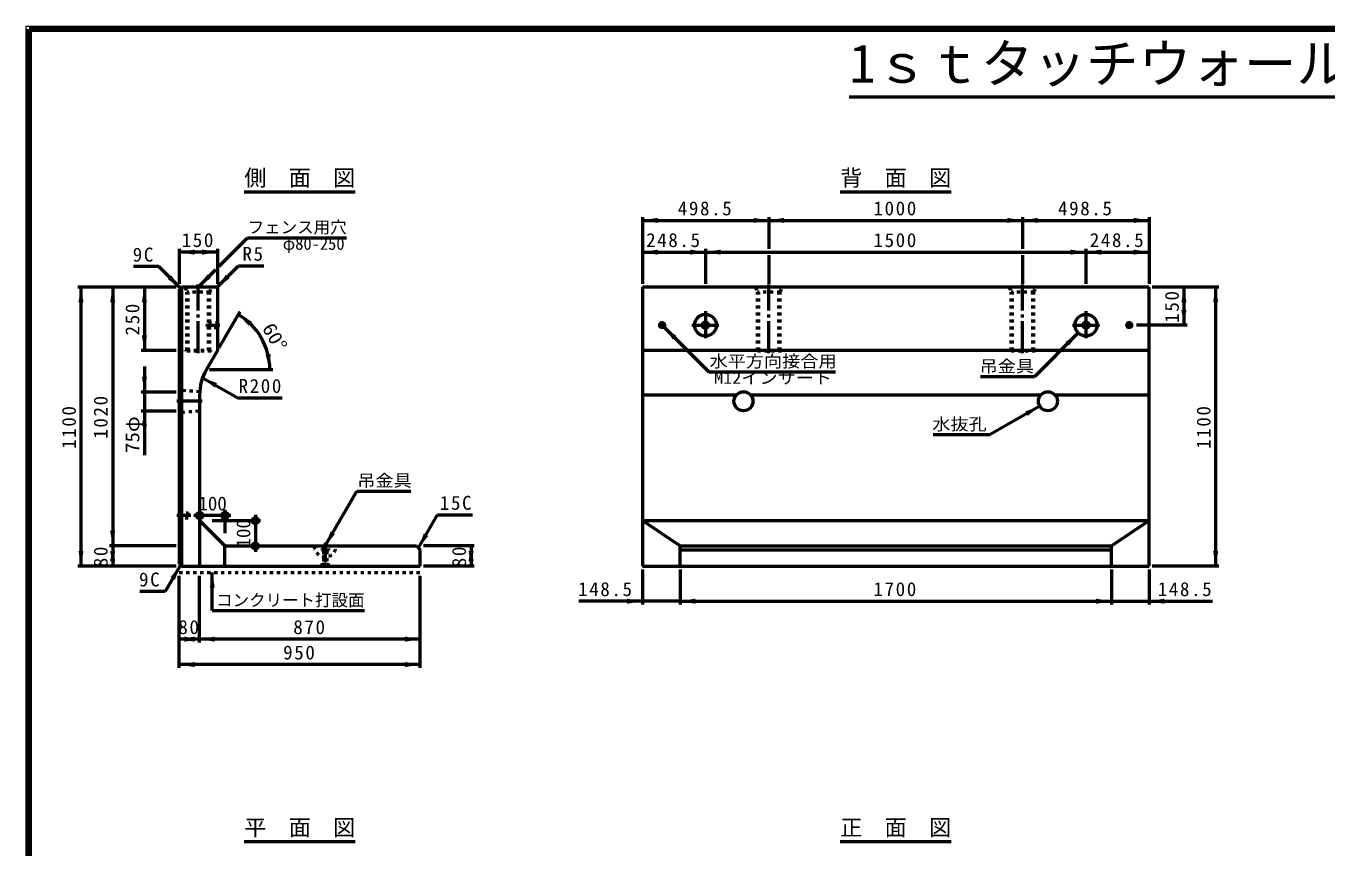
# Model space of a CAD drawing. Units: millimetres, scale not verified, with parts at other scales. Extents: x 100 to 4105, y 100 to 2870.
# Drawn here: x 100 to 2151, y 1575 to 2870 of the extents above; entities that cross this region are included whole.
import ezdxf
from ezdxf.enums import TextEntityAlignment as Align

# ---------------------------------------------------------------- set-up
doc = ezdxf.new("R2010")
doc.units = ezdxf.units.MM
doc.header["$LTSCALE"] = 5
doc.linetypes.add('USER2', pattern=[13.4, 10, -1.2, 1, -1.2])
doc.linetypes.add('USER3', pattern=[2.2, 1, -1.2])
doc.layers.add('V-nasSTD', color=7, linetype='Continuous', lineweight=50)
doc.styles.add('ＭＳ ゴシック', font='')
doc.styles.get('ＭＳ ゴシック').set_extended_font_data('MS Gothic')

msp = doc.modelspace()

# ---------------------------------------------------------------- hatches: boundary and pattern name
at = {"layer": 'V-nasSTD'}
for points in [[(1095.634, 2563.737), (1095.634, 2559.737), (1071.634, 2563.737), (1095.634, 2567.737)], [(1247.034, 2563.737), (1247.034, 2567.737), (1271.034, 2563.737), (1247.034, 2559.737)], [(1295.034, 2563.737), (1295.034, 2559.737), (1271.034, 2563.737), (1295.034, 2567.737)], [(1647.034, 2563.737), (1647.034, 2567.737), (1671.034, 2563.737), (1647.034, 2559.737)], [(1695.034, 2563.737), (1695.034, 2559.737), (1671.034, 2563.737), (1695.034, 2567.737)], [(1846.434, 2563.737), (1846.434, 2567.737), (1870.434, 2563.737), (1846.434, 2559.737)], [(365.634, 2513.737), (365.634, 2509.737), (341.634, 2513.737), (365.634, 2517.737)], [(377.634, 2513.737), (377.634, 2517.737), (401.634, 2513.737), (377.634, 2509.737)], [(1095.634, 2513.737), (1095.634, 2509.737), (1071.634, 2513.737), (1095.634, 2517.737)], [(1147.034, 2513.737), (1147.034, 2517.737), (1171.034, 2513.737), (1147.034, 2509.737)], [(1195.034, 2513.737), (1195.034, 2509.737), (1171.034, 2513.737), (1195.034, 2517.737)], [(1747.034, 2513.737), (1747.034, 2517.737), (1771.034, 2513.737), (1747.034, 2509.737)], [(1795.034, 2513.737), (1795.034, 2509.737), (1771.034, 2513.737), (1795.034, 2517.737)], [(1846.434, 2513.737), (1846.434, 2517.737), (1870.434, 2513.737), (1846.434, 2509.737)], [(326.463, 2473.908), (329.292, 2476.736), (343.434, 2456.937), (323.635, 2471.079)], [(388.604, 2475.708), (391.433, 2472.879), (371.634, 2458.737), (385.776, 2478.536)], [(418.019, 2475.122), (420.847, 2472.294), (401.048, 2458.152), (415.19, 2477.951)], [(186.634, 2434.737), (182.634, 2434.737), (186.634, 2458.737), (190.634, 2434.737)], [(236.634, 2434.737), (232.634, 2434.737), (236.634, 2458.737), (240.634, 2434.737)], [(286.634, 2434.737), (282.634, 2434.737), (286.634, 2458.737), (290.634, 2434.737)], [(1925.434, 2434.737), (1921.434, 2434.737), (1925.434, 2458.737), (1929.434, 2434.737)], [(1975.434, 2434.737), (1971.434, 2434.737), (1975.434, 2458.737), (1979.434, 2434.737)], [(1925.434, 2422.737), (1929.434, 2422.737), (1925.434, 2398.737), (1921.434, 2422.737)], [(453.637, 2401.12), (451.256, 2397.906), (434.352, 2415.406), (456.018, 2404.335)], [(286.634, 2382.737), (290.634, 2382.737), (286.634, 2358.737), (282.634, 2382.737)], [(1122.491, 2379.08), (1125.32, 2381.908), (1105.521, 2396.05), (1119.663, 2376.251)], [(1741.901, 2369.605), (1739.073, 2372.433), (1758.872, 2386.575), (1744.729, 2366.776)], [(481.622, 2352.648), (477.648, 2352.193), (484.352, 2328.804), (485.596, 2353.103)], [(286.634, 2317.737), (290.634, 2317.737), (286.634, 2293.737), (282.634, 2317.737)], [(399.156, 2303.926), (397.156, 2300.462), (378.372, 2315.926), (401.156, 2307.39)], [(286.634, 2239.737), (282.634, 2239.737), (286.634, 2263.737), (290.634, 2239.737)], [(1677.259, 2259.237), (1675.259, 2262.701), (1698.043, 2271.237), (1679.259, 2255.773)], [(236.634, 2074.737), (240.634, 2074.737), (236.634, 2050.737), (232.634, 2074.737)], [(583.634, 2071.522), (587.098, 2069.522), (571.634, 2050.737), (580.17, 2073.522)], [(730.634, 2068.522), (734.098, 2066.522), (718.634, 2047.737), (727.17, 2070.522)], [(186.634, 2042.737), (190.634, 2042.737), (186.634, 2018.737), (182.634, 2042.737)], [(236.634, 2026.737), (232.634, 2026.737), (236.634, 2050.737), (240.634, 2026.737)], [(236.634, 2042.737), (240.634, 2042.737), (236.634, 2018.737), (232.634, 2042.737)], [(801.634, 2026.737), (797.634, 2026.737), (801.634, 2050.737), (805.634, 2026.737)], [(801.634, 2042.737), (805.634, 2042.737), (801.634, 2018.737), (797.634, 2042.737)], [(1975.434, 2042.737), (1979.434, 2042.737), (1975.434, 2018.737), (1971.434, 2042.737)], [(331.434, 1999.753), (327.97, 2001.753), (343.434, 2020.537), (334.898, 1997.753)], [(393.634, 1984.937), (389.634, 1984.937), (393.634, 2008.937), (397.634, 1984.937)], [(1047.634, 1963.737), (1047.634, 1967.737), (1071.634, 1963.737), (1047.634, 1959.737)], [(1155.034, 1963.737), (1155.034, 1959.737), (1131.034, 1963.737), (1155.034, 1967.737)], [(1787.034, 1963.737), (1787.034, 1967.737), (1811.034, 1963.737), (1787.034, 1959.737)], [(1894.434, 1963.737), (1894.434, 1959.737), (1870.434, 1963.737), (1894.434, 1967.737)], [(365.634, 1903.937), (365.634, 1899.937), (341.634, 1903.937), (365.634, 1907.937)], [(349.634, 1903.937), (349.634, 1907.937), (373.634, 1903.937), (349.634, 1899.937)], [(397.634, 1903.937), (397.634, 1899.937), (373.634, 1903.937), (397.634, 1907.937)], [(697.634, 1903.937), (697.634, 1907.937), (721.634, 1903.937), (697.634, 1899.937)], [(365.634, 1863.937), (365.634, 1859.937), (341.634, 1863.937), (365.634, 1867.937)], [(697.634, 1863.937), (697.634, 1867.937), (721.634, 1863.937), (697.634, 1859.937)]]:
    msp.add_hatch(color=256, dxfattribs=at).paths.add_polyline_path(points)

# ---------------------------------------------------------------- linework, layer by layer
at = {"layer": 'V-nasSTD', "lineweight": 100}
for p, q in [((105, 2865), (105, 105)), ((4100, 2865), (105, 2865))]:
    msp.add_line(p, q, dxfattribs=at)
at = {"layer": 'V-nasSTD'}
for p, q in [((1397.476, 2758.465), (2807.524, 2758.465)), ((444.134, 2608.737), (619.134, 2608.737)), ((1383.534, 2608.737), (1558.534, 2608.737)), ((1071.634, 2568.737), (1071.634, 2463.737)), ((1071.634, 2563.737), (1271.034, 2563.737)), ((1271.034, 2568.737), (1271.034, 2518.737)), ((1271.034, 2563.737), (1671.034, 2563.737)), ((1671.034, 2568.737), (1671.034, 2518.737)), ((1671.034, 2563.737), (1870.434, 2563.737)), ((1870.434, 2568.737), (1870.434, 2463.737)), ((404.462, 2491.566), (449.416, 2536.519)), ((449.416, 2536.519), (605.416, 2536.519)), ((341.634, 2518.737), (341.634, 2463.737)), ((401.634, 2513.737), (341.634, 2513.737)), ((401.634, 2518.737), (401.634, 2463.737)), ((1071.634, 2513.737), (1171.034, 2513.737)), ((1171.034, 2518.737), (1171.034, 2463.737)), ((1171.034, 2513.737), (1771.034, 2513.737)), ((1271.034, 2508.737), (1271.034, 2463.737)), ((1671.034, 2508.737), (1671.034, 2463.737)), ((1771.034, 2518.737), (1771.034, 2463.737)), ((1771.034, 2513.737), (1870.434, 2513.737)), ((309.493, 2490.878), (269.493, 2490.878)), ((343.434, 2456.937), (309.493, 2490.878)), ((398.805, 2485.909), (371.634, 2458.737)), ((401.048, 2458.152), (434.989, 2492.093)), ((434.989, 2492.093), (474.989, 2492.093)), ((336.634, 2458.737), (181.634, 2458.737)), ((186.634, 2458.737), (186.634, 2018.737)), ((236.634, 2458.737), (236.634, 2050.737)), ((286.634, 2458.737), (286.634, 2358.737)), ((345.234, 2458.737), (341.634, 2455.137)), ((341.634, 2455.137), (341.634, 2022.337)), ((345.234, 2458.737), (345.234, 2018.737)), ((399.634, 2458.737), (345.234, 2458.737)), ((401.634, 2456.737), (401.634, 2358.737)), ((1071.634, 2458.737), (1071.634, 2018.737)), ((1870.434, 2458.737), (1071.634, 2458.737)), ((1870.434, 2018.737), (1870.434, 2458.737)), ((1980.434, 2458.737), (1875.434, 2458.737)), ((1925.434, 2458.737), (1925.434, 2398.737)), ((1975.434, 2458.737), (1975.434, 2018.737)), ((436.852, 2419.737), (404.152, 2363.099)), ((1105.521, 2396.05), (1176.231, 2325.34)), ((1758.872, 2386.575), (1689.798, 2317.502)), ((1930.434, 2398.737), (1850.434, 2398.737)), ((336.634, 2358.737), (281.634, 2358.737)), ((401.634, 2358.737), (384.352, 2328.804)), ((1870.434, 2358.737), (1071.634, 2358.737)), ((286.634, 2333.737), (286.634, 2293.737)), ((389.352, 2328.804), (489.352, 2328.804)), ((1176.231, 2325.34), (1376.231, 2325.34)), ((378.372, 2315.926), (433.797, 2283.926)), ((1689.798, 2317.502), (1604.798, 2317.502)), ((281.634, 2293.737), (336.634, 2293.737)), ((286.634, 2293.737), (286.634, 2263.737)), ((373.634, 2288.804), (373.634, 2018.737)), ((433.797, 2283.926), (503.797, 2283.926)), ((1071.634, 2288.804), (1219.913, 2288.804)), ((1242.154, 2288.804), (1699.913, 2288.804)), ((1722.154, 2288.804), (1870.434, 2288.804)), ((281.634, 2263.737), (336.634, 2263.737)), ((286.634, 2263.737), (286.634, 2193.737)), ((1698.043, 2271.237), (1620.101, 2226.237)), ((1530.101, 2226.237), (1620.101, 2226.237)), ((571.634, 2050.737), (621.634, 2137.34)), ((621.634, 2137.34), (706.634, 2137.34)), ((422.634, 2098.737), (364.634, 2098.737)), ((413.634, 2107.737), (413.634, 2070.737)), ((461.634, 2099.737), (461.634, 2041.737)), ((718.634, 2047.737), (748.634, 2099.699)), ((748.634, 2099.699), (803.634, 2099.699)), ((373.634, 2090.737), (413.634, 2050.737)), ((393.634, 2090.737), (469.634, 2090.737)), ((1071.634, 2090.737), (1870.434, 2090.737)), ((1071.634, 2090.737), (1131.034, 2050.737)), ((1811.034, 2050.737), (1870.434, 2090.737)), ((336.634, 2050.737), (231.634, 2050.737)), ((236.634, 2050.737), (236.634, 2018.737)), ((413.634, 2050.737), (715.634, 2050.737)), ((413.634, 2018.737), (413.634, 2050.737)), ((715.634, 2050.737), (721.634, 2044.737)), ((721.634, 2018.737), (721.634, 2044.737)), ((806.634, 2050.737), (726.634, 2050.737)), ((801.634, 2050.737), (801.634, 2018.737)), ((1131.034, 2050.737), (1811.034, 2050.737)), ((1131.034, 2018.737), (1131.034, 2050.737)), ((1131.034, 2044.737), (1811.034, 2044.737)), ((1811.034, 2018.737), (1811.034, 2050.737)), ((336.634, 2018.737), (181.634, 2018.737)), ((343.434, 2020.537), (319.434, 1978.968)), ((341.634, 2022.337), (345.234, 2018.737)), ((345.234, 2018.737), (721.634, 2018.737)), ((806.634, 2018.737), (726.634, 2018.737)), ((1071.634, 2018.737), (1870.434, 2018.737)), ((1071.634, 2013.737), (1071.634, 1958.737)), ((1131.034, 2013.737), (1131.034, 1958.737)), ((1811.034, 2013.737), (1811.034, 1958.737)), ((1870.434, 2013.737), (1870.434, 1958.737)), ((1980.434, 2018.737), (1875.434, 2018.737)), ((341.634, 1858.937), (341.634, 2003.937)), ((373.634, 1898.937), (373.634, 2003.937)), ((393.634, 1948.937), (393.634, 2008.937)), ((721.634, 1858.937), (721.634, 2003.937)), ((319.434, 1978.968), (279.434, 1978.968)), ((393.634, 1948.937), (633.634, 1948.937)), ((1071.634, 1963.737), (971.634, 1963.737)), ((1131.034, 1963.737), (1071.634, 1963.737)), ((1131.034, 1963.737), (1811.034, 1963.737)), ((1811.034, 1963.737), (1870.434, 1963.737)), ((1870.434, 1963.737), (1970.434, 1963.737)), ((373.634, 1903.937), (341.634, 1903.937)), ((721.634, 1903.937), (373.634, 1903.937)), ((721.634, 1863.937), (341.634, 1863.937)), ((444.134, 1584.937), (619.134, 1584.937)), ((1383.534, 1584.937), (1558.534, 1584.937))]:
    msp.add_line(p, q, dxfattribs=at)
at = {"layer": 'V-nasSTD', "linetype": 'USER2'}
for p, q in [((371.634, 2354.737), (371.634, 2462.737)), ((1271.034, 2354.737), (1271.034, 2462.737)), ((1671.034, 2354.737), (1671.034, 2462.737)), ((1171.034, 2420.537), (1171.034, 2378.137)), ((1771.034, 2420.537), (1771.034, 2378.137)), ((1102.834, 2392.737), (1102.834, 2404.737)), ((1839.234, 2392.737), (1839.234, 2404.737)), ((383.634, 2398.737), (405.634, 2398.737)), ((1096.834, 2398.737), (1108.834, 2398.737)), ((1149.834, 2398.737), (1192.234, 2398.737)), ((1749.834, 2398.737), (1792.234, 2398.737)), ((1833.234, 2398.737), (1845.234, 2398.737)), ((377.634, 2278.737), (337.634, 2278.737)), ((359.634, 2098.737), (337.634, 2098.737)), ((571.634, 2055.737), (571.634, 2025.737))]:
    msp.add_line(p, q, dxfattribs=at)
at = {"layer": 'V-nasSTD', "linetype": 'USER3'}
for p, q in [((350.634, 2458.737), (353.634, 2450.737)), ((353.634, 2358.737), (353.634, 2450.737)), ((389.634, 2450.737), (353.634, 2450.737)), ((355.634, 2358.737), (355.634, 2450.737)), ((387.634, 2358.737), (387.634, 2450.737)), ((389.634, 2450.737), (392.634, 2458.737)), ((389.634, 2358.737), (389.634, 2450.737)), ((1250.034, 2458.737), (1253.034, 2450.737)), ((1253.034, 2358.737), (1253.034, 2450.737)), ((1289.034, 2450.737), (1253.034, 2450.737)), ((1255.034, 2358.737), (1255.034, 2450.737)), ((1287.034, 2358.737), (1287.034, 2450.737)), ((1289.034, 2450.737), (1292.034, 2458.737)), ((1289.034, 2358.737), (1289.034, 2450.737)), ((1650.034, 2458.737), (1653.034, 2450.737)), ((1653.034, 2358.737), (1653.034, 2450.737)), ((1689.034, 2450.737), (1653.034, 2450.737)), ((1655.034, 2358.737), (1655.034, 2450.737)), ((1687.034, 2358.737), (1687.034, 2450.737)), ((1689.034, 2450.737), (1692.034, 2458.737)), ((1689.034, 2358.737), (1689.034, 2450.737)), ((387.634, 2394.737), (387.634, 2402.737)), ((387.634, 2402.737), (401.634, 2402.737)), ((401.634, 2394.737), (387.634, 2394.737)), ((391.634, 2358.737), (351.634, 2358.737)), ((351.634, 2357.937), (351.634, 2358.737)), ((391.634, 2357.937), (391.634, 2358.737)), ((1291.034, 2358.737), (1251.034, 2358.737)), ((1251.034, 2357.937), (1251.034, 2358.737)), ((1287.034, 2358.737), (1255.034, 2358.737)), ((1291.034, 2357.937), (1291.034, 2358.737)), ((1691.034, 2358.737), (1651.034, 2358.737)), ((1651.034, 2357.937), (1651.034, 2358.737)), ((1687.034, 2358.737), (1655.034, 2358.737)), ((1687.034, 2358.737), (1655.034, 2358.737)), ((1691.034, 2357.937), (1691.034, 2358.737)), ((391.634, 2357.937), (351.634, 2357.937)), ((1291.034, 2357.937), (1251.034, 2357.937)), ((1691.034, 2357.937), (1651.034, 2357.937)), ((345.634, 2295.737), (341.634, 2299.337)), ((373.786, 2293.737), (345.634, 2295.737)), ((345.634, 2261.737), (345.634, 2295.737)), ((345.634, 2261.737), (341.634, 2258.137)), ((345.634, 2261.737), (373.634, 2263.737)), ((341.634, 2102.737), (355.634, 2102.737)), ((355.634, 2094.737), (341.634, 2094.737)), ((355.634, 2102.737), (355.634, 2094.737)), ((566.634, 2046.737), (576.634, 2046.737)), ((566.634, 2046.737), (566.634, 2043.937)), ((566.634, 2043.937), (568.834, 2042.737)), ((566.634, 2043.937), (576.634, 2043.937)), ((568.834, 2042.737), (568.834, 2022.737)), ((568.834, 2042.737), (574.434, 2042.737)), ((574.434, 2042.737), (576.634, 2043.937)), ((574.434, 2042.737), (574.434, 2022.737)), ((576.634, 2046.737), (576.634, 2043.937)), ((564.634, 2020.737), (568.834, 2022.737)), ((564.634, 2020.737), (564.634, 2019.537)), ((564.634, 2020.737), (578.634, 2020.737)), ((564.634, 2019.537), (578.634, 2019.537)), ((568.834, 2022.737), (574.434, 2022.737)), ((574.434, 2022.737), (578.634, 2020.737)), ((578.634, 2020.737), (578.634, 2019.537)), ((341.634, 2008.937), (721.634, 2008.937))]:
    msp.add_line(p, q, dxfattribs=at)
at = {"layer": 'V-nasSTD', "lineweight": 13}
msp.add_lwpolyline([(100, 100), (100, 2870), (4105, 2870), (4105, 100)], close=True, dxfattribs=at)
at = {"layer": 'V-nasSTD'}
for centre, radius in [((1102.834, 2398.737), 3.8), ((1102.834, 2398.737), 2.4), ((1102.834, 2398.737), 2), ((1171.034, 2398.737), 17.2), ((1171.034, 2398.737), 5), ((1771.034, 2398.737), 17.2), ((1771.034, 2398.737), 5), ((1839.234, 2398.737), 3.8), ((1839.234, 2398.737), 2.4), ((1839.234, 2398.737), 2), ((1231.034, 2278.737), 15), ((1711.034, 2278.737), 15), ((373.634, 2098.737), 5), ((413.634, 2098.737), 5), ((461.634, 2090.737), 5), ((461.634, 2050.737), 5)]:
    msp.add_circle(centre, radius, dxfattribs=at)
for centre, radius, start, end in [((399.634, 2456.737), 2, 0, 90), ((384.352, 2328.804), 100, 0, 60), ((453.634, 2288.804), 80, 150, 180)]:
    msp.add_arc(centre, radius, start, end, dxfattribs=at)
at = {"layer": 'V-nasSTD', "linetype": 'USER3'}
msp.add_arc((571.634, 2050.737), 17.2, 180, 0, dxfattribs=at)

# ---------------------------------------------------------------- texts
at = {"layer": 'V-nasSTD', "style": 'ＭＳ ゴシック'}
for s, height, p in [('1ｓｔタッチウォール(Ｆ型)  Ｈ=1100', 60.81, (2102.5, 2841.409)), ('側\u3000面\u3000図', 25.66, (531.634, 2643.737)), ('背\u3000面\u3000図', 25.66, (1471.034, 2643.737)), ('フェンス用穴', 19.06, (527.416, 2562.519)), ('φ80-250', 19.06, (553.416, 2536.519)), ('100', 21.99, (394.134, 2128.737)), ('コンクリート打設面', 19.06, (516.662, 1974.937)), ('平\u3000面\u3000図', 25.66, (531.634, 1619.937)), ('正\u3000面\u3000図', 25.66, (1471.034, 1619.937))]:
    msp.add_text(s, height=height, dxfattribs=at).set_placement(p, align=Align.TOP_CENTER)
at = {"layer": 'V-nasSTD', "style": 'ＭＳ ゴシック', "width": 1.1}
for s, rotation, p in [('60°', 300, (501.685, 2385.577)), ('75φ', 90, (256.634, 2226.237))]:
    msp.add_text(s, height=21.99, rotation=rotation, dxfattribs=at).set_placement(p, align=Align.TOP_CENTER)
for s, p in [('水平方向接合用', (1277.731, 2351.34)), ('吊金具', (1646.298, 2343.502)), ('M12インサート', (1277.731, 2325.34)), ('水抜孔', (1571.601, 2252.237)), ('吊金具', (665.134, 2163.34))]:
    msp.add_text(s, height=19.06, dxfattribs=at).set_placement(p, align=Align.TOP_CENTER)
at = {"layer": 'V-nasSTD', "style": 'ＭＳ ゴシック'}
msp.add_text('100', height=21.99, rotation=90, dxfattribs=at).set_placement((431.634, 2070.737), align=Align.TOP_CENTER)
at = {"layer": 'V-nasSTD', "char_height": 21.99, "attachment_point": 2, "style": 'ＭＳ ゴシック'}
for s, insert in [('\\T1.17;498.5', (1171.334, 2593.737)), ('\\T1.17;1000', (1471.034, 2593.737)), ('\\T1.17;498.5', (1770.734, 2593.737)), ('\\T1.17;150', (371.634, 2543.737)), ('\\T1.17;248.5', (1121.334, 2543.737)), ('\\T1.17;1500', (1471.034, 2543.737)), ('\\T1.17;248.5', (1820.734, 2543.737)), ('\\T1.17;9C', (285.743, 2520.878)), ('\\T1.17;R5', (458.739, 2522.093)), ('\\T1.17;R200', (470.047, 2313.926)), ('\\T1.17;15C', (778.634, 2129.699)), ('\\T1.17;9C', (295.684, 2008.968)), ('\\T1.17;148.5', (1014.134, 1993.737)), ('\\T1.17;1700', (1471.034, 1993.737)), ('\\T1.17;148.5', (1927.934, 1993.737)), ('\\T1.17;80', (357.633, 1933.937)), ('\\T1.17;870', (547.634, 1933.937)), ('\\T1.17;950', (531.634, 1893.937))]:
    msp.add_mtext(s, dxfattribs=dict(at, insert=insert))
at = {"layer": 'V-nasSTD', "char_height": 21.99, "attachment_point": 2, "rotation": 90, "style": 'ＭＳ ゴシック'}
for s, insert in [('\\T1.17;150', (1895.434, 2428.737)), ('\\T1.17;250', (256.634, 2408.737)), ('\\T1.17;1020', (206.634, 2254.737)), ('\\T1.17;1100', (156.634, 2238.737)), ('\\T1.17;1100', (1945.434, 2238.737)), ('\\T1.17;80', (206.634, 2034.737)), ('\\T1.17;80', (771.634, 2034.737))]:
    msp.add_mtext(s, dxfattribs=dict(at, insert=insert))

doc.saveas('drawing.dxf')
